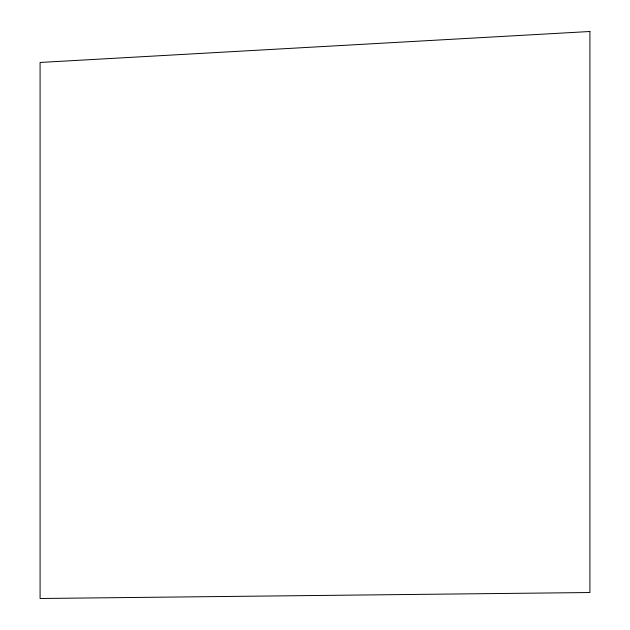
<?xml version="1.0" encoding="UTF-8"?>
<svg xmlns="http://www.w3.org/2000/svg" width="630" height="630" viewBox="0 0 630 630"><rect width="100%" height="100%" fill="white"/><g stroke="black" fill="none" stroke-linecap="round" stroke-linejoin="round"><path stroke-width="0.94" d="M589.916 31.5L40.084 62.457L40.084 598.5L589.916 592.531L589.916 31.5"/></g></svg>
